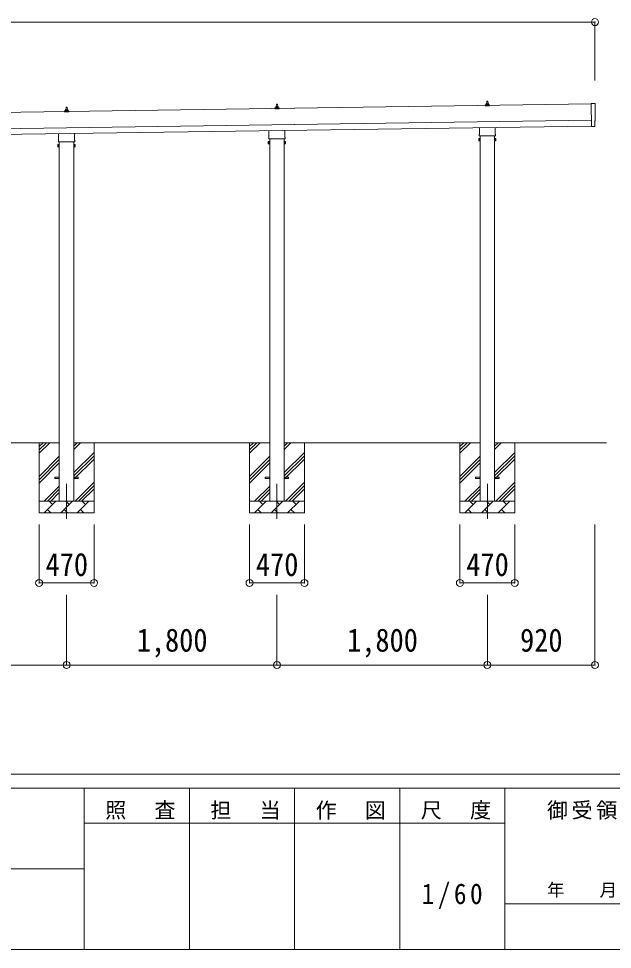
# Model space of a CAD drawing. Units: millimetres at full size, sheet at 1:60. Extents: x -16864 to 16864, y -11640 to 11640.
# Drawn here: x 4841 to 9922, y -11640 to -3679 of the extents above; entities that cross this region are included whole.
import ezdxf
from ezdxf.enums import TextEntityAlignment as Align

# ---------------------------------------------------------------- set-up
doc = ezdxf.new("R2010")
doc.units = ezdxf.units.MM
doc.header["$LTSCALE"] = 60
doc.header["$PDMODE"] = 32
doc.header["$PDSIZE"] = 60
doc.linetypes.add('CHAIN1', pattern=[8, 5, -1, 1, -1])
for name, color, linetype, lineweight in [('0-1_Defpoints', 7, 'CHAIN1', 9), ('0-2_TEXT1', 4, 'Continuous', 9), ('0-3_SHAPE', 7, 'Continuous', 9), ('0-8_TABLE1', 6, 'Continuous', 9), ('F-0', 7, 'Continuous', 9)]:
    doc.layers.add(name, color=color, linetype=linetype, lineweight=lineweight)
doc.styles.add('ＭＳ ゴシック', font='')
doc.styles.get('ＭＳ ゴシック').set_extended_font_data('MS Gothic')

msp = doc.modelspace()

# ---------------------------------------------------------------- linework, layer by layer
at = {"layer": '0-1_Defpoints'}
for p, q in [((5251.91, -7656.66), (5251.91, -8005.66)), ((7051.91, -7656.66), (7051.91, -8005.66)), ((8851.91, -7656.66), (8851.91, -8005.66))]:
    msp.add_line(p, q, dxfattribs=at)
at = {"layer": '0-2_TEXT1'}
for p, q in [((9739.61, -4409), (4374.66, -4485.65)), ((5246.22, -4460.26), (5246.94, -4436.74)), ((5247.94, -4435.76), (5256.49, -4435.76)), ((5257.49, -4436.74), (5258.22, -4460.26)), ((7033.97, -4450.05), (7033.97, -4442.34)), ((7070.47, -4450.05), (7033.97, -4450.05)), ((7034.35, -4441.55), (7070.09, -4441.55)), ((7034.73, -4441.36), (7041.45, -4439.73)), ((7041.84, -4439.55), (7062.6, -4439.55)), ((7042.22, -4438.76), (7042.22, -4434.55)), ((7043.22, -4434.55), (7061.22, -4434.55)), ((7046.22, -4434.55), (7046.94, -4411.02)), ((7047.94, -4410.05), (7056.49, -4410.05)), ((7057.49, -4411.02), (7058.22, -4434.55)), ((7062.22, -4438.76), (7062.22, -4434.55)), ((7069.7, -4441.36), (7062.98, -4439.73)), ((7070.47, -4450.05), (7070.47, -4442.34)), ((8833.97, -4424.33), (8833.97, -4416.62)), ((8870.47, -4424.33), (8833.97, -4424.33)), ((8834.35, -4415.83), (8870.09, -4415.83)), ((8834.73, -4415.65), (8841.45, -4414.02)), ((8841.84, -4413.83), (8862.6, -4413.83)), ((8842.22, -4413.05), (8842.22, -4408.83)), ((8843.22, -4408.83), (8861.22, -4408.83)), ((8846.22, -4408.83), (8846.94, -4385.31)), ((8847.94, -4384.33), (8856.49, -4384.33)), ((8857.49, -4385.31), (8858.22, -4408.83)), ((8862.22, -4413.05), (8862.22, -4408.83)), ((8869.7, -4415.65), (8862.98, -4414.02)), ((8870.47, -4424.33), (8870.47, -4416.62)), ((9739.54, -4403.92), (9742.38, -4602.75)), ((9771.21, -4405.12), (9739.54, -4403.92)), ((5233.97, -4475.76), (5233.97, -4468.05)), ((5270.47, -4475.76), (5233.97, -4475.76)), ((5234.35, -4467.26), (5270.09, -4467.26)), ((5234.73, -4467.08), (5241.45, -4465.45)), ((5241.84, -4465.26), (5262.6, -4465.26)), ((5242.22, -4464.48), (5242.22, -4460.26)), ((5243.22, -4460.26), (5261.22, -4460.26)), ((5262.22, -4464.48), (5262.22, -4460.26)), ((5269.7, -4467.08), (5262.98, -4465.45)), ((5270.47, -4475.76), (5270.47, -4468.05)), ((4376.66, -4625.63), (9741.61, -4548.99)), ((4377.37, -4675.63), (9742.32, -4598.99)), ((8783.61, -4668.32), (8783.61, -4612.68)), ((8920.21, -4610.73), (8920.21, -4668.32)), ((9760.59, -4601.59), (9742.38, -4602.76)), ((9761.26, -4602.21), (9760.59, -4601.59)), ((9762.01, -4602.47), (9768.92, -4602.01)), ((5183.61, -4719.75), (5183.61, -4664.11)), ((5320.21, -4662.16), (5320.21, -4719.75)), ((6983.61, -4694.04), (6983.61, -4638.39)), ((7120.21, -4636.44), (7120.21, -4694.04)), ((8781.91, -4677.09), (8781.91, -4671.59)), ((8919.85, -4680.59), (8783.97, -4680.59)), ((8789.41, -4680.59), (8789.41, -7806.66)), ((8914.41, -7806.66), (8914.41, -4680.59)), ((8921.91, -4671.59), (8921.91, -4677.09)), ((5177.91, -4758.02), (5178.67, -4756.71)), ((5177.91, -4758.02), (5177.91, -4775.02)), ((5177.91, -4775.02), (5178.67, -4776.34)), ((5184.91, -4761.61), (5178.67, -4761.61)), ((5184.91, -4771.43), (5178.67, -4771.43)), ((5184.91, -4776.34), (5178.67, -4776.34)), ((5181.91, -4728.52), (5181.91, -4723.02)), ((5319.85, -4732.02), (5183.97, -4732.02)), ((5187.41, -4775.72), (5184.91, -4775.72)), ((5189.41, -4732.02), (5189.41, -7806.66)), ((5314.41, -7806.66), (5314.41, -4732.02)), ((5316.41, -4775.72), (5318.91, -4775.72)), ((5318.91, -4761.61), (5325.15, -4761.61)), ((5318.91, -4771.43), (5325.15, -4771.43)), ((5318.91, -4776.34), (5325.15, -4776.34)), ((5321.91, -4723.02), (5321.91, -4728.52)), ((5325.91, -4758.02), (5325.15, -4756.71)), ((5325.91, -4775.02), (5325.15, -4776.34)), ((5325.91, -4758.02), (5325.91, -4775.02)), ((6977.91, -4732.31), (6978.67, -4730.99)), ((6977.91, -4732.31), (6977.91, -4749.31)), ((6977.91, -4749.31), (6978.67, -4750.62)), ((6984.91, -4735.9), (6978.67, -4735.9)), ((6984.91, -4745.72), (6978.67, -4745.72)), ((6984.91, -4750.62), (6978.67, -4750.62)), ((6981.91, -4702.81), (6981.91, -4697.31)), ((7119.85, -4706.31), (6983.97, -4706.31)), ((6987.41, -4750.01), (6984.91, -4750.01)), ((6989.41, -4706.31), (6989.41, -7806.66)), ((7114.41, -7806.66), (7114.41, -4706.31)), ((7116.41, -4750.01), (7118.91, -4750.01)), ((7118.91, -4735.9), (7125.15, -4735.9)), ((7118.91, -4745.72), (7125.15, -4745.72)), ((7118.91, -4750.62), (7125.15, -4750.62)), ((7121.91, -4697.31), (7121.91, -4702.81)), ((7125.91, -4732.31), (7125.15, -4730.99)), ((7125.91, -4749.31), (7125.15, -4750.62)), ((7125.91, -4732.31), (7125.91, -4749.31)), ((8777.91, -4706.59), (8778.67, -4705.28)), ((8777.91, -4706.59), (8777.91, -4723.59)), ((8777.91, -4723.59), (8778.67, -4724.91)), ((8784.91, -4710.19), (8778.67, -4710.19)), ((8784.91, -4720), (8778.67, -4720)), ((8784.91, -4724.91), (8778.67, -4724.91)), ((8787.41, -4724.29), (8784.91, -4724.29)), ((8916.41, -4724.29), (8918.91, -4724.29)), ((8918.91, -4710.19), (8925.15, -4710.19)), ((8918.91, -4720), (8925.15, -4720)), ((8918.91, -4724.91), (8925.15, -4724.91)), ((8925.91, -4706.59), (8925.15, -4705.28)), ((8925.91, -4723.59), (8925.15, -4724.91)), ((8925.91, -4706.59), (8925.91, -4723.59)), ((5151.91, -7602.16), (5189.41, -7602.16)), ((5151.91, -7611.16), (5151.91, -7602.16)), ((5151.91, -7602.16), (5189.41, -7602.16)), ((5151.91, -7611.16), (5151.91, -7602.16)), ((5151.91, -7611.16), (5189.41, -7611.16)), ((5151.91, -7611.16), (5189.41, -7611.16)), ((5314.41, -7602.16), (5351.91, -7602.16)), ((5314.41, -7602.16), (5351.91, -7602.16)), ((5314.41, -7611.16), (5351.91, -7611.16)), ((5314.41, -7611.16), (5351.91, -7611.16)), ((5351.91, -7611.16), (5351.91, -7602.16)), ((5351.91, -7611.16), (5351.91, -7602.16)), ((6951.91, -7602.16), (6989.41, -7602.16)), ((6951.91, -7611.16), (6951.91, -7602.16)), ((6951.91, -7602.16), (6989.41, -7602.16)), ((6951.91, -7611.16), (6951.91, -7602.16)), ((6951.91, -7611.16), (6989.41, -7611.16)), ((6951.91, -7611.16), (6989.41, -7611.16)), ((7114.41, -7602.16), (7151.91, -7602.16)), ((7114.41, -7602.16), (7151.91, -7602.16)), ((7114.41, -7611.16), (7151.91, -7611.16)), ((7114.41, -7611.16), (7151.91, -7611.16)), ((7151.91, -7611.16), (7151.91, -7602.16)), ((7151.91, -7611.16), (7151.91, -7602.16)), ((8751.91, -7602.16), (8789.41, -7602.16)), ((8751.91, -7611.16), (8751.91, -7602.16)), ((8751.91, -7602.16), (8789.41, -7602.16)), ((8751.91, -7611.16), (8751.91, -7602.16)), ((8751.91, -7611.16), (8789.41, -7611.16)), ((8751.91, -7611.16), (8789.41, -7611.16)), ((8914.41, -7602.16), (8951.91, -7602.16)), ((8914.41, -7602.16), (8951.91, -7602.16)), ((8914.41, -7611.16), (8951.91, -7611.16)), ((8914.41, -7611.16), (8951.91, -7611.16)), ((8951.91, -7611.16), (8951.91, -7602.16)), ((8951.91, -7611.16), (8951.91, -7602.16))]:
    msp.add_line(p, q, dxfattribs=at)
for points in [[(9771.72, -4598.98), (9771.04, -4551.96), (9771.65, -4551.95)], [(5184.91, -4776.34), (5184.91, -4756.71), (5178.67, -4756.71)], [(5184.91, -4775.72), (5184.91, -4757.32), (5187.41, -4757.32)], [(5318.91, -4775.72), (5318.91, -4757.32), (5316.41, -4757.32)], [(5318.91, -4776.34), (5318.91, -4756.71), (5325.15, -4756.71)], [(6984.91, -4750.62), (6984.91, -4730.99), (6978.67, -4730.99)], [(6984.91, -4750.01), (6984.91, -4731.61), (6987.41, -4731.61)], [(7118.91, -4750.01), (7118.91, -4731.61), (7116.41, -4731.61)], [(7118.91, -4750.62), (7118.91, -4730.99), (7125.15, -4730.99)], [(8784.91, -4724.91), (8784.91, -4705.28), (8778.67, -4705.28)], [(8784.91, -4724.29), (8784.91, -4705.89), (8787.41, -4705.89)], [(8918.91, -4724.29), (8918.91, -4705.89), (8916.41, -4705.89)], [(8918.91, -4724.91), (8918.91, -4705.28), (8925.15, -4705.28)]]:
    msp.add_lwpolyline(points, dxfattribs=at)
for points in [[(5187.41, -4777.02), (5187.41, -4756.02), (5189.41, -4756.02), (5189.41, -4777.02)], [(5316.41, -4777.02), (5316.41, -4756.02), (5314.41, -4756.02), (5314.41, -4777.02)], [(6987.41, -4751.31), (6987.41, -4730.31), (6989.41, -4730.31), (6989.41, -4751.31)], [(7116.41, -4751.31), (7116.41, -4730.31), (7114.41, -4730.31), (7114.41, -4751.31)], [(8787.41, -4725.59), (8787.41, -4704.59), (8789.41, -4704.59), (8789.41, -4725.59)], [(8916.41, -4725.59), (8916.41, -4704.59), (8914.41, -4704.59), (8914.41, -4725.59)]]:
    msp.add_lwpolyline(points, close=True, dxfattribs=at)
for centre, radius, start, end in [((5246.3, -4460.9), 4.13, 90, 171.17633), ((5247.94, -4436.76), 1, 90, 178.60509), ((5255.55, -4460.26), 4.83, 133.60282, 180), ((5248.88, -4460.26), 4.83, 0, 46.39718), ((5256.49, -4436.76), 1, 1.39491, 90), ((5258.13, -4460.9), 4.13, 8.82367, 90), ((7034.97, -4442.34), 1, 103.62699, 180), ((7041.22, -4438.76), 1, 283.62699, 0), ((7046.3, -4435.18), 4.13, 90, 171.17633), ((7043.22, -4435.55), 1, 90, 180), ((7047.94, -4411.05), 1, 90, 178.60509), ((7055.55, -4434.55), 4.83, 133.60282, 180), ((7048.88, -4434.55), 4.83, 0, 46.39718), ((7056.49, -4411.05), 1, 1.39491, 90), ((7058.13, -4435.18), 4.13, 8.82367, 90), ((7061.22, -4435.55), 1, 0, 90), ((7063.22, -4438.76), 1, 180, 256.37301), ((7069.47, -4442.34), 1, 0, 76.37301), ((8834.97, -4416.62), 1, 103.62699, 180), ((8841.22, -4413.05), 1, 283.62699, 0), ((8846.3, -4409.47), 4.13, 90, 171.17633), ((8843.22, -4409.83), 1, 90, 180), ((8847.94, -4385.33), 1, 90, 178.60509), ((8855.55, -4408.83), 4.83, 133.60282, 180), ((8848.88, -4408.83), 4.83, 0, 46.39718), ((8856.49, -4385.33), 1, 1.39491, 90), ((8858.13, -4409.47), 4.13, 8.82367, 90), ((8861.22, -4409.83), 1, 0, 90), ((8863.22, -4413.05), 1, 180, 256.37301), ((8869.47, -4416.62), 1, 0, 76.37301), ((5234.97, -4468.05), 1, 103.62699, 180), ((5241.22, -4464.48), 1, 283.62699, 0), ((5243.22, -4461.26), 1, 90, 180), ((5261.22, -4461.26), 1, 0, 90), ((5263.22, -4464.48), 1, 180, 256.37301), ((5269.47, -4468.05), 1, 0, 76.37301), ((9761.94, -4601.48), 1, 227.3164, 273.81435), ((6985.91, -4697.31), 4, 125.09963, 180), ((7117.91, -4697.31), 4, 0, 54.90037), ((8785.91, -4671.59), 4, 125.09963, 180), ((8785.91, -4677.09), 4, 180, 194.47751), ((8785.91, -4677.09), 4, 194.47751, 241.04498), ((8917.91, -4677.09), 4, 298.95502, 345.52249), ((8917.91, -4671.59), 4, 0, 54.90037), ((8917.91, -4677.09), 4, 345.52249, 0), ((5182.26, -4759.16), 4.34, 145.61575, 214.38425), ((5194.15, -4766.52), 16.24, 162.41205, 197.58795), ((5182.26, -4773.88), 4.34, 145.61575, 214.38425), ((5185.91, -4723.02), 4, 125.09963, 180), ((5185.91, -4728.52), 4, 180, 194.47751), ((5185.91, -4728.52), 4, 194.47751, 241.04498), ((5317.91, -4728.52), 4, 298.95502, 345.52249), ((5317.91, -4723.02), 4, 0, 54.90037), ((5317.91, -4728.52), 4, 345.52249, 0), ((5309.67, -4766.52), 16.24, 342.41205, 17.58795), ((5321.57, -4759.16), 4.34, 325.61575, 34.38425), ((5321.57, -4773.88), 4.34, 325.61575, 34.38425), ((6982.26, -4733.45), 4.34, 145.61575, 214.38425), ((6994.15, -4740.81), 16.24, 162.41205, 197.58795), ((6982.26, -4748.17), 4.34, 145.61575, 214.38425), ((6985.91, -4702.81), 4, 180, 194.47751), ((6985.91, -4702.81), 4, 194.47751, 241.04498), ((7117.91, -4702.81), 4, 298.95502, 345.52249), ((7117.91, -4702.81), 4, 345.52249, 0), ((7109.67, -4740.81), 16.24, 342.41205, 17.58795), ((7121.57, -4733.45), 4.34, 325.61575, 34.38425), ((7121.57, -4748.17), 4.34, 325.61575, 34.38425), ((8794.15, -4715.09), 16.24, 162.41205, 197.58795), ((8782.26, -4707.73), 4.34, 145.61575, 214.38425), ((8782.26, -4722.45), 4.34, 145.61575, 214.38425), ((8909.67, -4715.09), 16.24, 342.41205, 17.58795), ((8921.57, -4707.73), 4.34, 325.61575, 34.38425), ((8921.57, -4722.45), 4.34, 325.61575, 34.38425)]:
    msp.add_arc(centre, radius, start, end, dxfattribs=at)
for centre, major_axis, ratio, start_param, end_param in [((9771.01, -4408.11), (3, -0.04), 0.99863, 6.2683889, 7.8016218), ((14537.39, -4410.46), (-4762.89, -68.04), 0.99863, 6.268406, 6.2977043), ((9768.71, -4599.02), (2.21, -2.04), 0.9974, 5.5252311, 7.0411395), ((9771.58, -4547.55), (4.41, -0.06), 0.99863, 4.712389, 6.2976778)]:
    msp.add_ellipse(centre, major_axis=major_axis, ratio=ratio, start_param=start_param, end_param=end_param, dxfattribs=at)
at = {"layer": '0-3_SHAPE'}
for p, q in [((5189.41, -7306.66), (3514.41, -7306.66)), ((5016.91, -7306.66), (5016.91, -7906.66)), ((5016.91, -7340.15), (5050.39, -7306.66)), ((5016.91, -7368.43), (5078.68, -7306.66)), ((5016.91, -7396.71), (5106.96, -7306.66)), ((6989.41, -7306.66), (5314.41, -7306.66)), ((5314.41, -7335.49), (5343.24, -7306.66)), ((5314.41, -7363.77), (5371.52, -7306.66)), ((5486.91, -7306.66), (5486.91, -7906.66)), ((6816.91, -7306.66), (6816.91, -7906.66)), ((6816.91, -7340.15), (6850.39, -7306.66)), ((6816.91, -7368.43), (6878.68, -7306.66)), ((6816.91, -7396.71), (6906.96, -7306.66)), ((8789.41, -7306.66), (7114.41, -7306.66)), ((7114.41, -7335.49), (7143.24, -7306.66)), ((7114.41, -7363.77), (7171.52, -7306.66)), ((7286.91, -7306.66), (7286.91, -7906.66)), ((8616.91, -7306.66), (8616.91, -7906.66)), ((8616.91, -7340.15), (8650.39, -7306.66)), ((8616.91, -7368.43), (8678.68, -7306.66)), ((8616.91, -7396.71), (8706.96, -7306.66)), ((9871.31, -7306.66), (8914.41, -7306.66)), ((8914.41, -7335.49), (8943.24, -7306.66)), ((8914.41, -7363.77), (8971.52, -7306.66)), ((9086.91, -7306.66), (9086.91, -7906.66)), ((5314.41, -7561.76), (5486.91, -7389.26)), ((7114.41, -7561.76), (7286.91, -7389.26)), ((8914.41, -7561.76), (9086.91, -7389.26)), ((5016.91, -7594.7), (5189.41, -7422.2)), ((5016.91, -7622.99), (5189.41, -7450.49)), ((5016.91, -7651.27), (5189.41, -7478.77)), ((5314.41, -7590.05), (5486.91, -7417.55)), ((5314.41, -7618.33), (5486.91, -7445.83)), ((6816.91, -7594.7), (6989.41, -7422.2)), ((6816.91, -7622.99), (6989.41, -7450.49)), ((6816.91, -7651.27), (6989.41, -7478.77)), ((7114.41, -7590.05), (7286.91, -7417.55)), ((7114.41, -7618.33), (7286.91, -7445.83)), ((8616.91, -7594.7), (8789.41, -7422.2)), ((8616.91, -7622.99), (8789.41, -7450.49)), ((8616.91, -7651.27), (8789.41, -7478.77)), ((8914.41, -7590.05), (9086.91, -7417.55)), ((8914.41, -7618.33), (9086.91, -7445.83)), ((5059.51, -7806.66), (5189.41, -7676.76)), ((5087.79, -7806.66), (5189.41, -7705.05)), ((5324.07, -7806.66), (5486.91, -7643.82)), ((5352.35, -7806.66), (5486.91, -7672.11)), ((5380.64, -7806.66), (5486.91, -7700.39)), ((6859.51, -7806.66), (6989.41, -7676.76)), ((6887.79, -7806.66), (6989.41, -7705.05)), ((7124.07, -7806.66), (7286.91, -7643.82)), ((7152.35, -7806.66), (7286.91, -7672.11)), ((7180.64, -7806.66), (7286.91, -7700.39)), ((8659.51, -7806.66), (8789.41, -7676.76)), ((8687.79, -7806.66), (8789.41, -7705.05)), ((8924.07, -7806.66), (9086.91, -7643.82)), ((8952.35, -7806.66), (9086.91, -7672.11)), ((8980.64, -7806.66), (9086.91, -7700.39)), ((5116.08, -7806.66), (5189.41, -7733.33)), ((6916.08, -7806.66), (6989.41, -7733.33)), ((8716.08, -7806.66), (8789.41, -7733.33)), ((5016.91, -7806.66), (5486.91, -7806.66)), ((5060.49, -7906.66), (5160.49, -7806.66)), ((5089.04, -7878.11), (5117.6, -7906.66)), ((5131.94, -7835.22), (5103.38, -7806.66)), ((5201.91, -7906.66), (5301.91, -7806.66)), ((5230.46, -7878.11), (5259.02, -7906.66)), ((5273.36, -7835.22), (5244.8, -7806.66)), ((5343.33, -7906.66), (5443.33, -7806.66)), ((5371.89, -7878.11), (5400.44, -7906.66)), ((5414.78, -7835.22), (5386.23, -7806.66)), ((6816.91, -7806.66), (7286.91, -7806.66)), ((6860.49, -7906.66), (6960.49, -7806.66)), ((6889.04, -7878.11), (6917.6, -7906.66)), ((6931.94, -7835.22), (6903.38, -7806.66)), ((7001.91, -7906.66), (7101.91, -7806.66)), ((7030.46, -7878.11), (7059.02, -7906.66)), ((7073.36, -7835.22), (7044.8, -7806.66)), ((7143.33, -7906.66), (7243.33, -7806.66)), ((7171.89, -7878.11), (7200.44, -7906.66)), ((7214.78, -7835.22), (7186.23, -7806.66)), ((8616.91, -7806.66), (9086.91, -7806.66)), ((8660.49, -7906.66), (8760.49, -7806.66)), ((8689.04, -7878.11), (8717.6, -7906.66)), ((8731.94, -7835.22), (8703.38, -7806.66)), ((8801.91, -7906.66), (8901.91, -7806.66)), ((8830.46, -7878.11), (8859.02, -7906.66)), ((8873.36, -7835.22), (8844.8, -7806.66)), ((8943.33, -7906.66), (9043.33, -7806.66)), ((8971.89, -7878.11), (9000.44, -7906.66)), ((9014.78, -7835.22), (8986.23, -7806.66)), ((5486.91, -7906.66), (5016.91, -7906.66)), ((7286.91, -7906.66), (6816.91, -7906.66)), ((9086.91, -7906.66), (8616.91, -7906.66))]:
    msp.add_line(p, q, dxfattribs=at)
at = {"layer": '0-8_TABLE1'}
for p, q in [((9772.62, -3709.02), (-1066.3, -3709.02)), ((9772.62, -3709.02), (9772.62, -4209.02)), ((5016.91, -8505.66), (5016.91, -8005.66)), ((5486.91, -8505.66), (5486.91, -8005.66)), ((6816.91, -8505.66), (6816.91, -8005.66)), ((7286.91, -8505.66), (7286.91, -8005.66)), ((8616.91, -8505.66), (8616.91, -8005.66)), ((9086.91, -8505.66), (9086.91, -8005.66)), ((9772.31, -9207.66), (9772.31, -8005.66)), ((5016.91, -8505.66), (5486.91, -8505.66)), ((6816.91, -8505.66), (7286.91, -8505.66)), ((8616.91, -8505.66), (9086.91, -8505.66)), ((5251.91, -9207.66), (5251.91, -8607.66)), ((7051.91, -9207.66), (7051.91, -8607.66)), ((8851.91, -9207.66), (8851.91, -8607.66)), ((5251.91, -9207.66), (3451.91, -9207.66)), ((7051.91, -9207.66), (5251.91, -9207.66)), ((8851.91, -9207.66), (7051.91, -9207.66)), ((9772.31, -9207.66), (8851.91, -9207.66))]:
    msp.add_line(p, q, dxfattribs=at)
for p in [(9772.62, -3709.02), (5016.91, -8505.66), (5486.91, -8505.66), (6816.91, -8505.66), (7286.91, -8505.66), (8616.91, -8505.66), (9086.91, -8505.66), (5251.91, -9207.66), (7051.91, -9207.66), (8851.91, -9207.66), (9772.31, -9207.66)]:
    msp.add_point(p, dxfattribs=at)
at = {"layer": 'F-0', "color": 5, "lineweight": 5}
for p, q in [((-16864.12, -10140), (16015.88, -10140)), ((-16864.12, -10260), (10682.37, -10260)), ((5402.37, -10260), (5402.37, -11640)), ((6302.37, -10260), (6302.37, -11640)), ((7202.37, -10260), (7202.37, -11640)), ((8102.36, -10260), (8102.36, -11640)), ((9002.37, -10260), (9002.37, -11640)), ((5402.37, -10560), (9002.37, -10560)), ((-6897.63, -10950), (5402.37, -10950)), ((9002.37, -11250), (10682.37, -11250)), ((-16864.12, -11640), (16015.88, -11640))]:
    msp.add_line(p, q, dxfattribs=at)

# ---------------------------------------------------------------- texts
at = {"layer": '0-8_TABLE1', "color": 7, "style": 'ＭＳ ゴシック', "width": 0.9}
for s, p in [('470', (5071.91, -8505.66)), ('470', (6871.91, -8505.66)), ('470', (8671.91, -8505.66)), ('1,800', (5851.91, -9152.66)), ('1,800', (7651.91, -9152.66)), ('920', (9132.11, -9152.66))]:
    msp.add_text(s, height=197.9, dxfattribs=at).set_placement(p, align=Align.BOTTOM_LEFT)
at = {"layer": 'F-0', "style": 'ＭＳ ゴシック'}
msp.add_text('年\u3000\u3000月\u3000\u3000日', height=110, dxfattribs=at).set_placement((9362.37, -11220), align=Align.BOTTOM_LEFT)
at = {"layer": 'F-0', "attachment_point": 7, "style": 'ＭＳ ゴシック'}
for s, insert, char_height in [('\\T1.17;照\u3000査', (5582.37, -10530), 132), ('\\T1.17;担\u3000当', (6482.37, -10530), 132), ('\\T1.17;作\u3000図', (7382.37, -10530), 132), ('\\T1.17;尺\u3000度', (8282.37, -10530), 132), ('\\T1.17;御受領印', (9362.37, -10530), 132), ('\\T1.28;\\W0.9;1/60', (8289.87, -11295), 176)]:
    msp.add_mtext(s, dxfattribs=dict(at, insert=insert, char_height=char_height))

doc.saveas('drawing.dxf')
